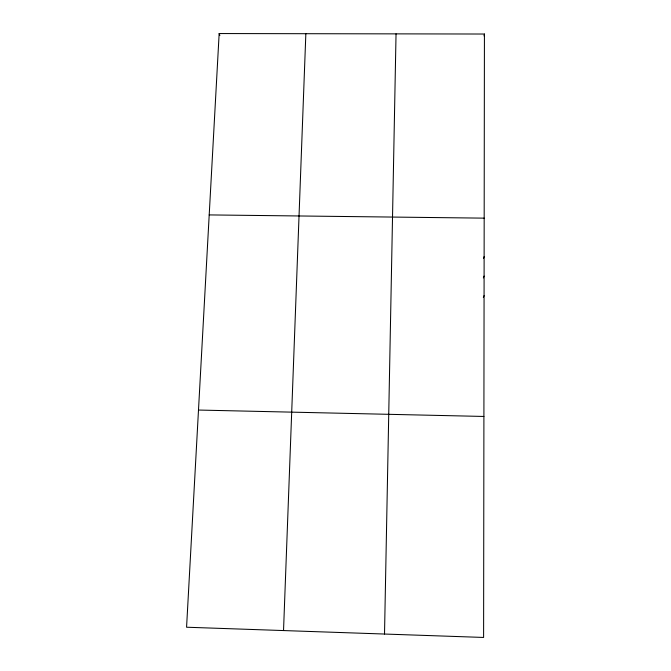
<?xml version="1.0" encoding="UTF-8"?>
<svg xmlns="http://www.w3.org/2000/svg" width="671" height="671" viewBox="0 0 671 671"><rect width="100%" height="100%" fill="white"/><g stroke="black" fill="none" stroke-linecap="round" stroke-linejoin="round"><path stroke-width="1.01" d="M484.428 34.028L483.606 637.45L186.572 627.226L219.157 33.55L484.428 34.028L484.059 35.966M384.517 634.036L396.041 33.869M283.531 630.564L305.85 33.709M483.481 258.394L484.127 256.616M483.363 277.928L484.101 276.066M483.338 297.37L484.076 295.668M209.201 214.913L484.177 218.142M198.49 410.048L483.908 416.456M219.157 33.55L219.862 35.462"/></g></svg>
